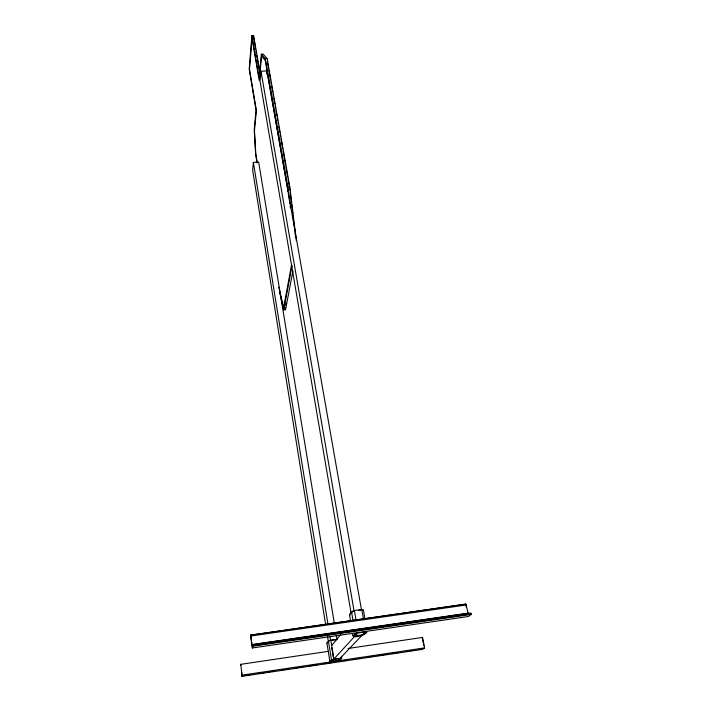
<?xml version="1.0" encoding="UTF-8"?>
<svg xmlns="http://www.w3.org/2000/svg" width="712" height="712" viewBox="0 0 712 712"><rect width="100%" height="100%" fill="white"/><g stroke="black" fill="none" stroke-linecap="round" stroke-linejoin="round"><path stroke-width="1.07" d="M364.927 618.808L363.432 609.757C359.738 609.703 349.441 609.819 350.028 614.937M352.76 633.813C350.669 641.183 371.976 632.389 365.683 631.455M260.129 73.487L253.614 35.6L251.888 35.707L249.2 69.1L256.053 110.164L254.211 129.557L255.617 154.157L257.041 162.897M253.436 37.754L253.614 35.6M296.317 240.594L289.828 187.078L267.125 58.517L263.173 54.121L261.357 54.245L259.106 77.946L251.888 35.707M361.491 609.908L266.938 70.862L260.984 71.262L260.04 81.079L351.087 613.005M334.32 623.285L258.652 161.998L253.374 162.425L252.627 170.061L325.571 624.273M266.6 74.137L266.938 70.862M291.617 264.606L283.616 307.682L278.828 287.248M292.943 270.872L285.557 309.675L283.785 309.853L292.036 265.665M285.806 305.35L286.206 303.196M240.79 665.355L240.736 664.287L242.098 675.145L241.635 676.4L422.554 649.362L424.592 647.902L422.528 637.418L347.999 648.49M250.615 635.113L252.217 645.926L252.671 644.707L470.703 613.023L471.282 614.403L468.371 616.494L252.262 647.991L250.615 635.113L465.835 604.123L468.407 614.153M252.262 647.991L252.947 646.176L252.671 644.707M326.924 643.15L328.917 640.64L337.221 639.162M351.078 613.611L352.128 612.302M331.685 645.49L340.825 634.499M331.32 661.831L329.887 661.599L331.961 659.561L341.742 658.102L340.06 660.077L337.657 660.878M353.125 635.967L355.27 633.6L358.18 632.55M331.561 661.573L333.634 659.312L340.781 658.475L338.645 660.451L330.84 661.457L333.634 659.312M354.701 636.341L333.883 659.045L330.822 640.106M355.021 635.994L357.851 632.915L366.11 632.025L363.271 634.695L354.336 636.003L356.392 633.44L357.851 632.915M337.906 660.62L340.069 658.351M340.327 658.084L362.052 635.264M362.39 634.917L365.336 631.82M422.528 637.418L422.447 638.495M250.588 635.193L465.835 604.123M329.389 640.836L329.834 640.586M353.205 611.314L354.087 611.083M242.098 675.145L424.592 647.902M243.771 675.626L245.96 675.296M248.159 674.967L250.348 674.647M258.02 673.499L260.218 673.169M262.408 672.84L264.597 672.52M267.89 672.021L270.079 671.701M272.278 671.372L274.467 671.042M282.139 669.894L284.337 669.565M286.527 669.244L288.716 668.915M295.293 667.927L298.586 667.438M300.776 667.108L302.974 666.788M309.551 665.8L312.835 665.311M315.033 664.981L317.223 664.652M323.8 663.673L327.093 663.183M329.282 662.854L331.481 662.525M339.152 661.377L341.342 661.056M343.54 660.727L345.729 660.398M353.401 659.25L355.6 658.92M357.789 658.6L359.978 658.271M367.659 657.123L369.848 656.793M372.038 656.464L374.236 656.144M377.52 655.645L379.719 655.325M381.908 654.996L384.097 654.666M386.296 654.337L388.485 654.008M391.778 653.518L393.967 653.189M396.157 652.868L398.355 652.539M406.027 651.391L408.216 651.062M410.415 650.732L412.604 650.412M419.181 649.424L422.554 649.362M240.718 664.341L328.348 651.338M252.876 645.642L471.175 613.886M252.947 646.176L471.282 614.403M330.582 640.399L336.972 639.465M250.811 636.021L466.298 604.969M251.923 644.556L468.069 613.148M358.332 610.478L360.45 610.175M261.357 54.245L265.264 58.642L287.853 187.247L289.828 187.078M265.264 58.642L267.125 58.517M285.049 307.522L285.557 309.675M279.496 291.555L283.785 309.853M465.719 604.212L466.378 607.283M422.643 639.483L423.818 645.464M267.294 61.392L268.451 67.934M268.833 70.123L270.56 79.931M270.952 82.111L271.334 84.292M271.717 86.472L272.678 91.928M273.061 94.109L273.452 96.289M273.835 98.47L274.796 103.925M275.179 106.106L275.562 108.286M275.953 110.467L276.915 115.922M277.297 118.103L277.68 120.284M278.063 122.464L278.454 124.645M278.837 126.825L279.798 132.281M280.181 134.461L280.564 136.642M280.955 138.822L282.682 148.639M283.065 150.819L285.565 164.997M285.957 167.178L287.684 176.994M288.066 179.175L289.873 190.095M361.847 609.623L363.574 619.449M363.458 632.256L363.832 634.401M354.407 610.682L356.107 620.526M260.984 71.262L354.069 611.021M253.757 38.137L255.617 48.968M255.991 51.139L256.365 53.302M256.729 55.465L257.103 57.636M257.477 59.799L259.337 70.63M351.532 611.804L353.027 620.526M349.458 614.429L350.562 620.891M341.395 656.233L341.742 658.324M336.295 635.335L337.016 639.723M257.228 162.567L255.795 153.792L254.478 130.527L256.382 110.529L249.512 69.376L252.03 38.243L259.248 80.501L261.562 56.248L265.238 60.422L288.04 191.359M253.374 162.425L327.965 624.21M329.914 636.27L330.626 640.658M331.765 647.751L333.296 657.203M328.428 640.969L331.463 659.864M327.511 636.341L328.392 641.823M326.897 642.909L329.887 661.599M241.635 676.4L241.697 672.582M290.14 192.285L291.341 202.172M291.608 204.371L292.009 207.664M292.276 209.862L292.677 213.155M292.943 215.353L293.469 219.741M293.736 221.939L294.136 225.232M294.403 227.431L294.804 230.724M295.071 232.922L295.471 236.215M287.853 187.247L289.837 203.632M290.104 205.812L290.363 208.002M288.307 193.557L288.565 195.747"/></g></svg>
